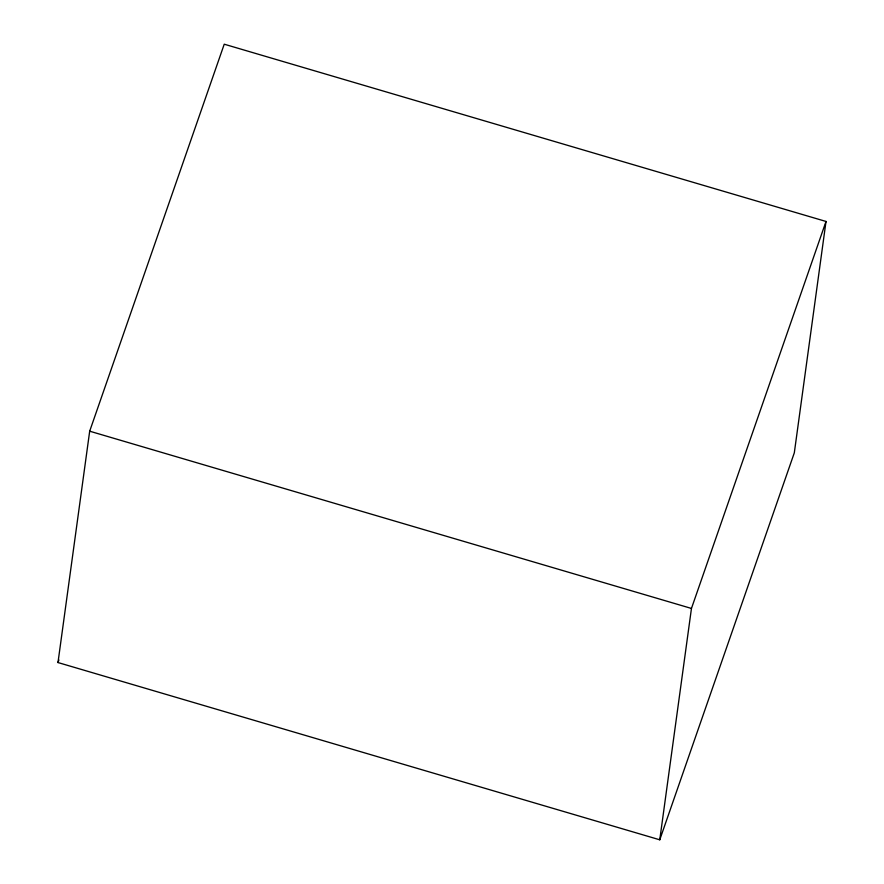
<?xml version="1.0" encoding="UTF-8"?>
<svg xmlns="http://www.w3.org/2000/svg" width="884" height="884" viewBox="0 0 884 884"><rect width="100%" height="100%" fill="white"/><g stroke="black" fill="none" stroke-linecap="round" stroke-linejoin="round"><path stroke-width="1.33" d="M57.99 662.547L89.682 431.193L224.238 44.2L826.01 221.453L794.318 452.807L659.762 839.8L57.99 662.547L58.896 659.95M659.762 839.8L691.454 608.446L826.01 221.453M89.682 431.193L691.454 608.446"/></g></svg>
